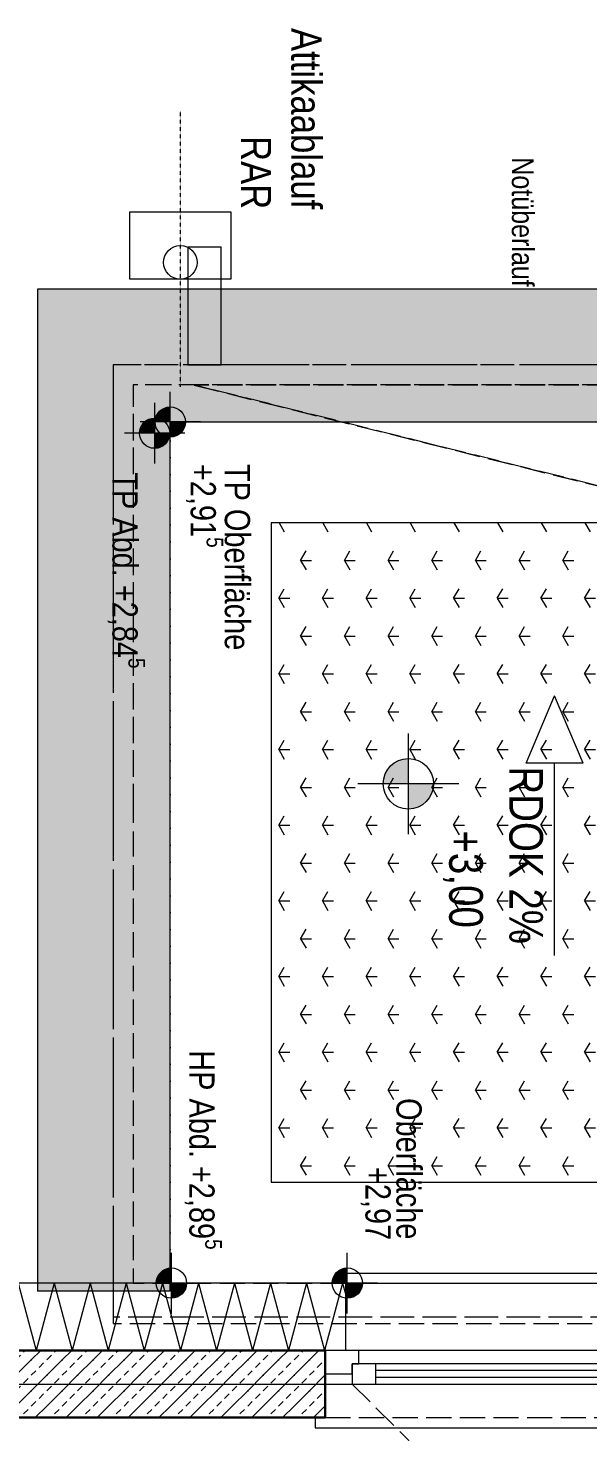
# Model space of a CAD drawing. Header units: metres. Extents: x -16782 to 57285, y -22997 to 18599.
# Drawn here: x 22029 to 23694, y 10196 to 14370 of the extents above; entities that cross this region are included whole.
import ezdxf
from ezdxf.enums import TextEntityAlignment as Align

# ---------------------------------------------------------------- set-up
doc = ezdxf.new("R2010")
doc.units = ezdxf.units.M
doc.header["$MEASUREMENT"] = 0
for name, pattern in [('Achse', [0.2, 0.1, -0.05, 0, -0.05]), ('Punktlinie weit', [0.05, 0, -0.05]), ('Strichlinie eng', [0.1, 0.075, -0.025]), ('Untersicht', [0.125, 0.1, -0.025])]:
    doc.linetypes.add(name, pattern=pattern)
for name, color, linetype in [('110 Wand Aussen', 7, 'Continuous'), ('11__100 Achsraster', 7, 'Continuous'), ('140 Bruestung Attika', 7, 'Continuous'), ('210 Decke', 7, 'Continuous'), ('212 Gefälle 2D', 7, 'Continuous'), ('220 Bodenaufbau', 7, 'Continuous'), ('221 Gefälledämmung 3D', 7, 'Continuous'), ('222 Bodenaufbau Erde Dach', 7, 'Continuous'), ('710 Gully RAR', 7, 'Continuous'), ('710 Kanal RW', 7, 'Continuous'), ('810 Raumstempel', 7, 'Continuous'), ('910 Kote allgemein', 7, 'Continuous'), ('916 Kote PP', 7, 'Continuous'), ('916 Kote PP Rohbau', 7, 'Continuous'), ('936 Beschriftung PP', 7, 'Continuous')]:
    doc.layers.add(name, color=color, linetype=linetype)
doc.styles.add('ERSTELLTER_STIL_1', font='ARIALN.TTF')
doc.styles.add('ERSTELLTER_STIL_3', font='ARIALNB.TTF')
doc.styles.add('ERSTELLTER_STIL_4', font='arialbd.ttf')
doc.linetypes.add('Grenze Bezirk', pattern='A,0,[2,22HAUS116_408 STG1 _ 1.Stock_IndexB_2026-08-161.Shx,S=0.001587,R=0,X=0,Y=0],-0.25,0', length=0.25)

# ---------------------------------------------------------------- blocks, each defined once
blk = doc.blocks.new('Ext. begrüntes Dach_015_9_1', base_point=(21.9771, 23.4284))
at = {"layer": '810 Raumstempel', "color": 7, "linetype": 'Punktlinie weit', "lineweight": 13, "flags": 128}
blk.add_lwpolyline([(22.01, 24.9717), (18.4585, 24.9717), (18.4585, 22.4117), (22.01, 22.4117)], close=True, dxfattribs=at)
at = {"layer": '810 Raumstempel', "color": 7, "lineweight": 13, "insert": (20.9439, 24.3678), "char_height": 0.1, "attachment_point": 1, "rotation": 270, "style": 'ERSTELLTER_STIL_1'}
blk.add_mtext('\\A1;{\\pql;\\pt0,0.05;\\fArial Narrow|b0|i0|c0|p0;\\W1.000000;9,09\\fArial Narrow|b0|i0|c0|p0;\\W1.000000;\\A1{\\H.66x;\\S^  ;}\\fArial Narrow|b0|i0|c0|p0;\\W1.000000; m\\fArial Narrow|b0|i0|c0|p0;\\W1.000000;\\A1{\\H.66x;\\S2^  ;}}', dxfattribs=at)
at = {"layer": '810 Raumstempel', "color": 7, "lineweight": 13}
for tag, height, style, p in [('DUMMY_891', 0.1, 'ERSTELLTER_STIL_1', (20.9748, 24.3678)), ('ROOM_NAME', 0.125, 'ERSTELLTER_STIL_3', (21.1807, 24.3308)), ('DUMMY_890', 0.125, 'ERSTELLTER_STIL_3', (21.1807, 22.9686))]:
    blk.add_attdef(tag, text='', height=height, rotation=270, dxfattribs=dict(at, style=style)).set_placement(p, align=Align.TOP_LEFT)
blk = doc.blocks.new('Decke_10_1', base_point=(17.74, 23.2717))
at = {"layer": '220 Bodenaufbau', "color": 7, "linetype": 'Continuous', "lineweight": 13, "flags": 128}
blk.add_lwpolyline([(17.74, 23.2717), (8.89, 23.2717), (8.89, 15.851), (21.48, 15.851), (21.48, 15.8511), (23.62, 15.8511), (23.62, 15.851), (26.44, 15.851), (26.44, 22.2117), (17.74, 22.2117)], close=True, dxfattribs=at)
blk = doc.blocks.new('Wand_151_1', base_point=(18.2885, 25.1417))
at = {"layer": '140 Bruestung Attika', "linetype": 'Continuous', "lineweight": 13, "true_color": 0xebebeb}
blk.add_hatch(color=7, dxfattribs=at).paths.add_polyline_path([(18.0635, 24.9717), (18.0635, 22.3879), (18.4585, 22.3879), (18.4585, 24.9717)])
at = {"layer": '140 Bruestung Attika', "color": 7, "linetype": 'Continuous', "lineweight": 13, "flags": 128}
for points in [[(18.0635, 24.9717), (18.0635, 22.3879)], [(18.4585, 22.3879), (18.4585, 24.9717)], [(18.4585, 22.3879), (18.0635, 22.3879)]]:
    blk.add_lwpolyline(points, dxfattribs=at)
blk = doc.blocks.new('Dachfläche_25_1', base_point=(18.3485, 23.8547))
at = {"layer": '221 Gefälledämmung 3D', "color": 32, "linetype": 'Strichlinie eng', "lineweight": 5, "true_color": 0xdd6f00, "flags": 128}
blk.add_lwpolyline([(18.3485, 23.8547), (18.3485, 23.8547), (18.3485, 22.4117), (22.147, 22.4117), (22.147, 25.0817), (18.3485, 25.0817)], close=True, dxfattribs=at)
blk = doc.blocks.new('Dachfläche_26_1', base_point=(18.3485, 23.8547))
at = {"layer": '222 Bodenaufbau Erde Dach', "color": 255, "linetype": 'Strichlinie eng', "lineweight": 13, "flags": 128}
blk.add_lwpolyline([(18.3485, 23.8547), (18.3485, 23.8547), (18.3485, 22.4117), (22.1446, 22.4117), (22.1447, 24.1794), (18.5294, 25.0817), (18.3485, 25.0817)], close=True, dxfattribs=at)
blk = doc.blocks.new('Dachfläche_27_1', base_point=(18.5294, 25.0817))
at = {"layer": '222 Bodenaufbau Erde Dach', "color": 255, "linetype": 'Strichlinie eng', "lineweight": 13, "flags": 128}
blk.add_lwpolyline([(18.5294, 25.0817), (22.1447, 24.1794), (22.1447, 25.0817)], close=True, dxfattribs=at)
blk = doc.blocks.new('Dachfläche_28_1', base_point=(18.5294, 25.0813))
at = {"layer": '221 Gefälledämmung 3D', "color": 32, "linetype": 'Strichlinie eng', "lineweight": 5, "true_color": 0xdd6f00, "flags": 128}
blk.add_lwpolyline([(18.5294, 25.0813), (22.1447, 24.179), (22.1447, 25.0813)], close=True, dxfattribs=at)
blk = doc.blocks.new('Dachfläche_33_1', base_point=(18.2885, 25.1417))
at = {"layer": '210 Decke', "color": 182, "linetype": 'Strichlinie eng', "lineweight": 5, "true_color": 0x4b06db, "flags": 128}
blk.add_lwpolyline([(18.2885, 25.1417), (18.2885, 22.2917), (22.18, 22.2917), (22.18, 25.1417)], close=True, dxfattribs=at)
blk = doc.blocks.new('Rohr liegend 27')
at = {"layer": '710 Gully RAR', "color": 7, "linetype": 'Continuous', "lineweight": 13}
for p, q in [((0.35, 0.05), (0, 0.05)), ((0, 0.05), (0, -0.05)), ((0.35, -0.05), (0.35, 0.05)), ((0, -0.05), (0.35, -0.05))]:
    blk.add_line(p, q, dxfattribs=at)
blk = doc.blocks.new('Standard-Rastermarker_2')
at = {"layer": '11__100 Achsraster', "color": 8, "linetype": 'Grenze Bezirk', "lineweight": 5}
blk.add_line((1, 0), (28.1313, 0), dxfattribs=at)
at = {"layer": '11__100 Achsraster', "color": 8, "lineweight": 5, "style": 'ERSTELLTER_STIL_4'}
blk.add_attdef('AC_MarkerText_1', text='', height=0.2, rotation=270, dxfattribs=at).set_placement((29.527, -0.0457), align=Align.TOP_CENTER)
blk = doc.blocks.new('Fallrohr Komplex 27_2')
at = {"layer": '710 Kanal RW', "color": 5, "linetype": 'Continuous', "lineweight": 5, "flags": 128}
blk.add_lwpolyline([(-0.15, -0.15), (0.15, -0.15), (0.15, 0.05), (-0.15, 0.05)], close=True, dxfattribs=at)
blk.add_lwpolyline([(0.05, 0, 1), (-0.05, 0, 1)], format="xyb", close=True, dxfattribs=at)
blk.add_lwpolyline([(0.05, 0, 1), (-0.05, 0, 1)], format="xyb", close=True, dxfattribs=at)
blk = doc.blocks.new('Etikett_38_1', base_point=(19.4513, 25.3696))
at = {"layer": '710 Gully RAR', "color": 7, "lineweight": 13, "insert": (19.5392, 25.7586), "char_height": 0.065, "attachment_point": 1, "rotation": 270, "style": 'ERSTELLTER_STIL_1'}
blk.add_mtext('\\A1;{\\pql;\\pt0,1;\\fArial Narrow|b0|i0|c0|p0;\\W1.000000;Notüberlauf\\fArial Narrow|b0|i0|c0|p0;\\W1.000000;\\A1{\\H.66x;\\S^  ;}\\fArial Narrow|b0|i0|c0|p0;\\W1.000000;\\fArial Narrow|b0|i0|c0|p0;\\W1.000000;\\A1{\\H.66x;\\S^  ;}\\fArial Narrow|b0|i0|c0|p0;\\W1.000000;\\fArial Narrow|b0|i0|c0|p0;\\W1.000000;\\fArial Narrow|b0|i0|c0|p0;\\W1.000000;\\fArial Narrow|b0|i0|c0|p0;\\W1.000000;\\fArial Narrow|b0|i0|c0|p0;\\W1.000000;\\fArial Narrow|b0|i0|c0|p0;\\W1.000000;\\fArial Narrow|b0|i0|c0|p0;\\W1.000000;\\A1{\\H.66x;\\S^  ;}\\fArial Narrow|b0|i0|c0|p0;\\W1.000000;\\fArial Narrow|b0|i0|c0|p0;\\W1.000000;\\A1{\\H.66x;\\S^  ;}\\fArial Narrow|b0|i0|c0|p0;\\W1.000000;\\fArial Narrow|b0|i0|c0|p0;\\W1.000000;\\fArial Narrow|b0|i0|c0|p0;\\W1.000000;\\fArial Narrow|b0|i0|c0|p0;\\W1.000000;\\fArial Narrow|b0|i0|c0|p0;\\W1.000000;\\fArial Narrow|b0|i0|c0|p0;\\W1.000000;\\fArial Narrow|b0|i0|c0|p0;\\W1.000000;\\A1{\\H.66x;\\S^  ;}\\fArial Narrow|b0|i0|c0|p0;\\W1.000000;\\fArial Narrow|b0|i0|c0|p0;\\W1.000000;\\A1{\\H.66x;\\S^  ;}\\fArial Narrow|b0|i0|c0|p0;\\W1.000000;\\fArial Narrow|b0|i0|c0|p0;\\W1.000000;\\fArial Narrow|b0|i0|c0|p0;\\W1.000000;\\fArial Narrow|b0|i0|c0|p0;\\W1.000000;\\fArial Narrow|b0|i0|c0|p0;\\W1.000000;\\fArial Narrow|b0|i0|c0|p0;\\W1.000000;\\fArial Narrow|b0|i0|c0|p0;\\W1.000000;\\A1{\\H.66x;\\S^  ;}\\fArial Narrow|b0|i0|c0|p0;\\W1.000000;\\fArial Narrow|b0|i0|c0|p0;\\W1.000000;\\A1{\\H.66x;\\S^  ;}\\fArial Narrow|b0|i0|c0|p0;\\W1.000000;\\fArial Narrow|b0|i0|c0|p0;\\W1.000000;\\fArial Narrow|b0|i0|c0|p0;\\W1.000000;\\fArial Narrow|b0|i0|c0|p0;\\W1.000000;\\fArial Narrow|b0|i0|c0|p0;\\W1.000000;\\fArial Narrow|b0|i0|c0|p0;\\W1.000000;\\fArial Narrow|b0|i0|c0|p0;\\W1.000000;\\A1{\\H.66x;\\S^  ;}\\fArial Narrow|b0|i0|c0|p0;\\W1.000000;\\fArial Narrow|b0|i0|c0|p0;\\W1.000000;\\A1{\\H.66x;\\S^  ;}\\fArial Narrow|b0|i0|c0|p0;\\W1.000000;\\fArial Narrow|b0|i0|c0|p0;\\W1.000000;\\fArial Narrow|b0|i0|c0|p0;\\W1.000000;\\fArial Narrow|b0|i0|c0|p0;\\W1.000000;\\fArial Narrow|b0|i0|c0|p0;\\W1.000000;\\fArial Narrow|b0|i0|c0|p0;\\W1.000000;\\fArial Narrow|b0|i0|c0|p0;\\W1.000000;\\A1{\\H.66x;\\S^  ;}\\fArial Narrow|b0|i0|c0|p0;\\W1.000000;}', dxfattribs=at)
at = {"layer": '710 Gully RAR', "color": 7, "lineweight": 13, "style": 'ERSTELLTER_STIL_1'}
blk.add_attdef('DUMMY_124', text='', height=0.065, rotation=270, dxfattribs=at).set_placement((19.5584, 25.7586), align=Align.TOP_LEFT)
blk = doc.blocks.new('Etikett_40_1', base_point=(18.6385, 25.396))
at = {"layer": '710 Gully RAR', "color": 7, "lineweight": 13, "char_height": 0.09, "attachment_point": 3, "rotation": 270, "style": 'ERSTELLTER_STIL_1'}
for s, insert in [('\\A1;{\\pqr;\\pt0,1;\\fArial Narrow|b0|i0|c0|p0;\\W1.000000;Attikaablauf\\fArial Narrow|b0|i0|c0|p0;\\W1.000000;\\A1{\\H.66x;\\S^  ;}\\fArial Narrow|b0|i0|c0|p0;\\W1.000000;\\fArial Narrow|b0|i0|c0|p0;\\W1.000000;\\A1{\\H.66x;\\S^  ;}\\fArial Narrow|b0|i0|c0|p0;\\W1.000000;\\fArial Narrow|b0|i0|c0|p0;\\W1.000000;\\fArial Narrow|b0|i0|c0|p0;\\W1.000000;\\fArial Narrow|b0|i0|c0|p0;\\W1.000000;\\fArial Narrow|b0|i0|c0|p0;\\W1.000000;\\fArial Narrow|b0|i0|c0|p0;\\W1.000000;\\fArial Narrow|b0|i0|c0|p0;\\W1.000000;\\A1{\\H.66x;\\S^  ;}\\fArial Narrow|b0|i0|c0|p0;\\W1.000000;\\fArial Narrow|b0|i0|c0|p0;\\W1.000000;\\A1{\\H.66x;\\S^  ;}\\fArial Narrow|b0|i0|c0|p0;\\W1.000000;\\fArial Narrow|b0|i0|c0|p0;\\W1.000000;\\fArial Narrow|b0|i0|c0|p0;\\W1.000000;\\fArial Narrow|b0|i0|c0|p0;\\W1.000000;\\fArial Narrow|b0|i0|c0|p0;\\W1.000000;\\fArial Narrow|b0|i0|c0|p0;\\W1.000000;\\fArial Narrow|b0|i0|c0|p0;\\W1.000000;\\A1{\\H.66x;\\S^  ;}\\fArial Narrow|b0|i0|c0|p0;\\W1.000000;\\fArial Narrow|b0|i0|c0|p0;\\W1.000000;\\A1{\\H.66x;\\S^  ;}\\fArial Narrow|b0|i0|c0|p0;\\W1.000000;\\fArial Narrow|b0|i0|c0|p0;\\W1.000000;\\fArial Narrow|b0|i0|c0|p0;\\W1.000000;\\fArial Narrow|b0|i0|c0|p0;\\W1.000000;\\fArial Narrow|b0|i0|c0|p0;\\W1.000000;\\fArial Narrow|b0|i0|c0|p0;\\W1.000000;\\fArial Narrow|b0|i0|c0|p0;\\W1.000000;\\A1{\\H.66x;\\S^  ;}\\fArial Narrow|b0|i0|c0|p0;\\W1.000000;\\fArial Narrow|b0|i0|c0|p0;\\W1.000000;\\A1{\\H.66x;\\S^  ;}\\fArial Narrow|b0|i0|c0|p0;\\W1.000000;\\fArial Narrow|b0|i0|c0|p0;\\W1.000000;\\fArial Narrow|b0|i0|c0|p0;\\W1.000000;\\fArial Narrow|b0|i0|c0|p0;\\W1.000000;\\fArial Narrow|b0|i0|c0|p0;\\W1.000000;\\fArial Narrow|b0|i0|c0|p0;\\W1.000000;\\fArial Narrow|b0|i0|c0|p0;\\W1.000000;\\A1{\\H.66x;\\S^  ;}\\fArial Narrow|b0|i0|c0|p0;\\W1.000000;\\fArial Narrow|b0|i0|c0|p0;\\W1.000000;\\A1{\\H.66x;\\S^  ;}\\fArial Narrow|b0|i0|c0|p0;\\W1.000000;\\fArial Narrow|b0|i0|c0|p0;\\W1.000000;\\fArial Narrow|b0|i0|c0|p0;\\W1.000000;\\fArial Narrow|b0|i0|c0|p0;\\W1.000000;\\fArial Narrow|b0|i0|c0|p0;\\W1.000000;\\fArial Narrow|b0|i0|c0|p0;\\W1.000000;\\fArial Narrow|b0|i0|c0|p0;\\W1.000000;\\A1{\\H.66x;\\S^  ;}\\fArial Narrow|b0|i0|c0|p0;\\W1.000000;}', (18.9083, 25.396)), ('\\A1;{\\pqr;\\pt0,1;\\fArial Narrow|b0|i0|c0|p0;\\W1.000000;RAR\\fArial Narrow|b0|i0|c0|p0;\\W1.000000;\\A1{\\H.66x;\\S^  ;}\\fArial Narrow|b0|i0|c0|p0;\\W1.000000;\\fArial Narrow|b0|i0|c0|p0;\\W1.000000;\\A1{\\H.66x;\\S^  ;}\\fArial Narrow|b0|i0|c0|p0;\\W1.000000;\\fArial Narrow|b0|i0|c0|p0;\\W1.000000;\\fArial Narrow|b0|i0|c0|p0;\\W1.000000;\\fArial Narrow|b0|i0|c0|p0;\\W1.000000;\\fArial Narrow|b0|i0|c0|p0;\\W1.000000;\\fArial Narrow|b0|i0|c0|p0;\\W1.000000;\\fArial Narrow|b0|i0|c0|p0;\\W1.000000;\\A1{\\H.66x;\\S^  ;}\\fArial Narrow|b0|i0|c0|p0;\\W1.000000;\\fArial Narrow|b0|i0|c0|p0;\\W1.000000;\\A1{\\H.66x;\\S^  ;}\\fArial Narrow|b0|i0|c0|p0;\\W1.000000;\\fArial Narrow|b0|i0|c0|p0;\\W1.000000;\\fArial Narrow|b0|i0|c0|p0;\\W1.000000;\\fArial Narrow|b0|i0|c0|p0;\\W1.000000;\\fArial Narrow|b0|i0|c0|p0;\\W1.000000;\\fArial Narrow|b0|i0|c0|p0;\\W1.000000;\\fArial Narrow|b0|i0|c0|p0;\\W1.000000;\\A1{\\H.66x;\\S^  ;}\\fArial Narrow|b0|i0|c0|p0;\\W1.000000;\\fArial Narrow|b0|i0|c0|p0;\\W1.000000;\\A1{\\H.66x;\\S^  ;}\\fArial Narrow|b0|i0|c0|p0;\\W1.000000;\\fArial Narrow|b0|i0|c0|p0;\\W1.000000;\\fArial Narrow|b0|i0|c0|p0;\\W1.000000;\\fArial Narrow|b0|i0|c0|p0;\\W1.000000;\\fArial Narrow|b0|i0|c0|p0;\\W1.000000;\\fArial Narrow|b0|i0|c0|p0;\\W1.000000;\\fArial Narrow|b0|i0|c0|p0;\\W1.000000;\\A1{\\H.66x;\\S^  ;}\\fArial Narrow|b0|i0|c0|p0;\\W1.000000;\\fArial Narrow|b0|i0|c0|p0;\\W1.000000;\\A1{\\H.66x;\\S^  ;}\\fArial Narrow|b0|i0|c0|p0;\\W1.000000;\\fArial Narrow|b0|i0|c0|p0;\\W1.000000;\\fArial Narrow|b0|i0|c0|p0;\\W1.000000;\\fArial Narrow|b0|i0|c0|p0;\\W1.000000;\\fArial Narrow|b0|i0|c0|p0;\\W1.000000;\\fArial Narrow|b0|i0|c0|p0;\\W1.000000;\\fArial Narrow|b0|i0|c0|p0;\\W1.000000;\\A1{\\H.66x;\\S^  ;}\\fArial Narrow|b0|i0|c0|p0;\\W1.000000;\\fArial Narrow|b0|i0|c0|p0;\\W1.000000;\\A1{\\H.66x;\\S^  ;}\\fArial Narrow|b0|i0|c0|p0;\\W1.000000;\\fArial Narrow|b0|i0|c0|p0;\\W1.000000;\\fArial Narrow|b0|i0|c0|p0;\\W1.000000;\\fArial Narrow|b0|i0|c0|p0;\\W1.000000;\\fArial Narrow|b0|i0|c0|p0;\\W1.000000;\\fArial Narrow|b0|i0|c0|p0;\\W1.000000;\\fArial Narrow|b0|i0|c0|p0;\\W1.000000;\\A1{\\H.66x;\\S^  ;}\\fArial Narrow|b0|i0|c0|p0;\\W1.000000;}', (18.7585, 25.396))]:
    blk.add_mtext(s, dxfattribs=dict(at, insert=insert))
at = {"layer": '710 Gully RAR', "color": 7, "lineweight": 13, "style": 'ERSTELLTER_STIL_1'}
for tag, p in [('DUMMY_125', (18.7867, 25.9405)), ('DUMMY_124', (18.9349, 25.9405))]:
    blk.add_attdef(tag, text='', height=0.09, rotation=270, dxfattribs=at).set_placement(p, align=Align.TOP_LEFT)
blk = doc.blocks.new('Decke_38_1', base_point=(18.2885, 25.1417))
at = {"layer": '210 Decke', "color": 139, "linetype": 'Untersicht', "lineweight": 13, "true_color": 0x2c655e, "flags": 128}
blk.add_lwpolyline([(18.2885, 25.1417), (18.2885, 22.3117), (22.18, 22.3117), (22.18, 25.1417)], close=True, dxfattribs=at)
blk = doc.blocks.new('*X1198')
at = {"layer": '110 Wand Aussen', "color": 7, "linetype": 'Continuous', "lineweight": 5}
for p, q in [((17.899, 22.4117), (17.8454, 22.2117)), ((17.899, 22.4117), (17.9526, 22.2117)), ((18.0062, 22.4117), (17.9526, 22.2117)), ((18.0062, 22.4117), (18.0598, 22.2117)), ((18.1134, 22.4117), (18.0598, 22.2117)), ((18.1134, 22.4117), (18.167, 22.2117)), ((18.2205, 22.4117), (18.167, 22.2117)), ((18.2205, 22.4117), (18.2741, 22.2117)), ((18.3277, 22.4117), (18.2741, 22.2117)), ((18.3277, 22.4117), (18.3813, 22.2117)), ((18.4349, 22.4117), (18.3813, 22.2117)), ((18.4349, 22.4117), (18.4885, 22.2117)), ((18.5421, 22.4117), (18.4885, 22.2117)), ((18.5421, 22.4117), (18.5957, 22.2117)), ((18.6493, 22.4117), (18.5957, 22.2117)), ((18.6493, 22.4117), (18.7029, 22.2117)), ((18.7564, 22.4117), (18.7029, 22.2117)), ((18.7564, 22.4117), (18.81, 22.2117)), ((18.8636, 22.4117), (18.81, 22.2117)), ((18.8636, 22.4117), (18.9172, 22.2117)), ((18.9708, 22.4117), (18.9172, 22.2117)), ((18.9708, 22.4117), (18.9794, 22.3796)), ((17.8045, 22.3643), (17.8454, 22.2117)), ((17.765, 22.3117), (17.74, 22.2183))]:
    blk.add_line(p, q, dxfattribs=at)
blk = doc.blocks.new('Kombi-Fenster 2-Fl 27_23')
at = {"layer": '110 Wand Aussen', "color": 7, "linetype": 'Strichlinie eng', "lineweight": 13}
for p, q in [((-0.98, 0.03), (-0.28, 0.73)), ((0.98, 0.03), (0.14, 0.515)), ((-1.06, 0.13), (1.06, 0.13)), ((-1, -0.27), (1, -0.27))]:
    blk.add_line(p, q, dxfattribs=at)
at = {"layer": '110 Wand Aussen', "color": 7, "linetype": 'Continuous', "lineweight": 13}
for p, q in [((-1.09, 0.13), (-1.09, 0.16)), ((-1.09, 0.16), (1.09, 0.16)), ((1.09, 0.16), (1.09, 0.13)), ((-1.06, 0), (-0.98, 0)), ((-0.98, -0.03), (-0.98, 0.03)), ((-0.98, 0.03), (-0.91, 0.03)), ((-0.98, 0), (-0.98, -0.03)), ((-0.91, 0.03), (-0.06, 0.03)), ((-0.91, 0.03), (-0.91, -0.03)), ((-0.91, 0.01), (-0.06, 0.01)), ((-0.06, -0.03), (-0.06, 0.03)), ((-0.06, 0.03), (-0.01, 0.03)), ((-0.01, 0.03), (-0.01, 0)), ((-0.01, 0), (-0.01, 0.03)), ((-0.01, 0.03), (0.06, 0.03)), ((-0.01, 0), (0.01, 0)), ((0.01, 0), (-0.01, 0)), ((0.01, 0), (0.01, -0.03)), ((0.01, -0.03), (0.01, 0)), ((0.06, 0.03), (0.91, 0.03)), ((0.06, 0.03), (0.06, -0.03)), ((0.06, 0.01), (0.91, 0.01)), ((0.91, -0.03), (0.91, 0.03)), ((0.91, 0.03), (0.98, 0.03)), ((0.98, 0.03), (0.98, -0.03)), ((0.98, -0.03), (0.98, 0)), ((0.98, 0), (1.06, 0)), ((-0.98, -0.03), (-0.96, -0.03)), ((-0.91, -0.03), (-0.98, -0.03)), ((-0.96, -0.03), (-0.96, -0.07)), ((-0.06, -0.01), (-0.91, -0.01)), ((-0.06, -0.03), (-0.91, -0.03)), ((0.01, -0.03), (-0.06, -0.03)), ((0.06, -0.03), (0.01, -0.03)), ((0.91, -0.01), (0.06, -0.01)), ((0.91, -0.03), (0.06, -0.03)), ((0.98, -0.03), (0.91, -0.03)), ((0.96, -0.07), (0.96, -0.03)), ((0.96, -0.03), (0.98, -0.03)), ((-0.96, -0.07), (-1.06, -0.07)), ((-1, -0.07), (-1.06, -0.07)), ((-1, -0.07), (-1.06, -0.07)), ((-1, -0.27), (-1, -0.07)), ((0.96, -0.07), (-0.96, -0.07)), ((1.06, -0.07), (0.96, -0.07)), ((1, -0.07), (1.06, -0.07)), ((1, -0.07), (1.06, -0.07)), ((1, -0.27), (1, -0.07)), ((-1, -0.27), (-1, -0.3)), ((1, -0.3), (1, -0.27)), ((-1, -0.3), (1, -0.3))]:
    blk.add_line(p, q, dxfattribs=at)
at = {"layer": '110 Wand Aussen', "color": 7, "linetype": 'Continuous', "lineweight": 30}
for p, q in [((-1.06, 0.13), (-1.09, 0.13)), ((-1.06, 0), (-1.06, 0.13)), ((1.06, 0), (1.06, 0.13)), ((1.06, 0.13), (1.09, 0.13)), ((-1.06, -0.07), (-1.06, 0)), ((-1.06, -0.07), (-1.06, 0)), ((1.06, -0.07), (1.06, 0)), ((1.06, -0.07), (1.06, 0))]:
    blk.add_line(p, q, dxfattribs=at)
at = {"layer": '110 Wand Aussen', "color": 7, "linetype": 'Strichlinie eng', "lineweight": 13}
for centre, radius, start, end in [((-0.98, 0.03), 0.99, 0, 45), ((0.98, 0.03), 0.97, 150, 180)]:
    blk.add_arc(centre, radius, start, end, dxfattribs=at)
blk = doc.blocks.new('Wand_270_1', base_point=(22.4053, 22.1117))
at = {"layer": '110 Wand Aussen', "linetype": 'Continuous', "lineweight": 0, "true_color": 0x000000}
h = blk.add_hatch(dxfattribs=at)
h.set_pattern_fill('BETON__BEWEHRT_SN46_0001', color=18, style=0, pattern_type=2)
h.set_pattern_definition([(45, (0, 0), (-0.04596194, 0.04596194), [0.0195, -0.013]), (45, (-0.02298, 0.02298), (-0.04596194, 0.04596194), [0.065, 0])])
h.paths.add_polyline_path([(17.74, 22.0117), (18.9194, 22.0117), (18.9194, 22.1417), (18.9194, 22.2117), (17.74, 22.2117)])
at = {"layer": '110 Wand Aussen', "color": 7, "linetype": 'Continuous', "lineweight": 13}
for p, q in [((18.9794, 22.4117), (18.9794, 22.2117)), ((18.9794, 22.2117), (18.9194, 22.2117))]:
    blk.add_line(p, q, dxfattribs=at)
at = {"layer": '110 Wand Aussen', "color": 7, "linetype": 'Continuous', "lineweight": 30}
for p, q in [((18.9194, 22.2117), (17.74, 22.2117)), ((18.9194, 22.2117), (18.9194, 22.1417)), ((18.9194, 22.1417), (18.9194, 22.0117)), ((18.9194, 22.0117), (18.8894, 22.0117))]:
    blk.add_line(p, q, dxfattribs=at)
at = {"layer": '110 Wand Aussen', "color": 7, "linetype": 'Continuous', "lineweight": 13, "flags": 128}
blk.add_lwpolyline([(18.9794, 22.4117), (17.84, 22.4117)], dxfattribs=at)
at = {"layer": '110 Wand Aussen', "color": 7, "linetype": 'Continuous', "lineweight": 30, "flags": 128}
blk.add_lwpolyline([(17.74, 22.0117), (18.9194, 22.0117)], dxfattribs=at)
at = {"layer": '110 Wand Aussen', "color": 7, "lineweight": 30}
blk.add_blockref('*X1198', (0, 0), dxfattribs=at)
at = {"layer": '110 Wand Aussen', "color": 7, "linetype": 'Continuous', "lineweight": 13, "xscale": -1, "rotation": 180}
blk.add_blockref('Kombi-Fenster 2-Fl 27_23', (19.9794, 22.1417), dxfattribs=at)
blk = doc.blocks.new('Wand_271_1', base_point=(22.18, 25.1417))
at = {"layer": '140 Bruestung Attika', "linetype": 'Continuous', "lineweight": 13, "true_color": 0xebebeb}
for points in [[(18.0635, 24.9717), (18.4585, 24.9717), (18.0635, 25.3667)], [(18.0635, 25.3667), (18.4585, 24.9717), (18.4585, 25.3667)], [(22.01, 25.3667), (18.4585, 25.3667), (18.4585, 24.9717), (22.01, 24.9717)], [(22.01, 24.9717), (22.405, 24.9717), (22.405, 25.3667)], [(22.01, 25.3667), (22.01, 24.9717), (22.405, 25.3667)]]:
    blk.add_hatch(color=7, dxfattribs=at).paths.add_polyline_path(points)
at = {"layer": '140 Bruestung Attika', "color": 7, "linetype": 'Continuous', "lineweight": 13, "flags": 128}
for points in [[(18.0635, 25.3667), (18.0635, 24.9717)], [(22.405, 25.3667), (18.0635, 25.3667)], [(22.405, 25.3667), (22.405, 24.9717)], [(18.4585, 24.9717), (22.01, 24.9717)]]:
    blk.add_lwpolyline(points, dxfattribs=at)
blk = doc.blocks.new('Rampe Symbol 27')
at = {"layer": '936 Beschriftung PP', "color": 7, "linetype": 'Continuous', "lineweight": 13}
for p, q in [((0.5717, 0.085), (0.7717, 0)), ((0.5717, -0.085), (0.5717, 0.085)), ((0, 0), (0.5717, 0)), ((0.5717, -0.085), (0.7717, 0))]:
    blk.add_line(p, q, dxfattribs=at)
at = {"layer": '936 Beschriftung PP', "color": 7, "lineweight": 13, "style": 'ERSTELLTER_STIL_1'}
blk.add_attdef('txt', text='', height=0.1, rotation=180, dxfattribs=at).set_placement((0.5339, 0.1933), align=Align.BOTTOM_LEFT)
blk = doc.blocks.new('Höhenbemaßung_45_1', base_point=(18.9849, 22.4117))
at = {"layer": '916 Kote PP', "linetype": 'Continuous', "lineweight": 13}
for points in [[(18.9849, 22.4117), (18.9849, 22.4567), (18.9677, 22.4533), (18.9531, 22.4435), (18.9433, 22.4289), (18.9399, 22.4117)], [(18.9849, 22.4117), (18.9849, 22.3667), (19.0021, 22.3701), (19.0167, 22.3799), (19.0265, 22.3945), (19.0299, 22.4117)]]:
    blk.add_hatch(color=7, dxfattribs=at).paths.add_polyline_path(points)
at = {"layer": '916 Kote PP', "color": 7, "linetype": 'Continuous', "lineweight": 13}
for p, q in [((18.9849, 22.3217), (18.9849, 22.5017)), ((19.0749, 22.4117), (18.8949, 22.4117))]:
    blk.add_line(p, q, dxfattribs=at)
blk.add_circle((18.9849, 22.4117), 0.045, dxfattribs=at)
at = {"layer": '916 Kote PP', "color": 7, "lineweight": 13, "char_height": 0.075, "attachment_point": 7, "rotation": 270, "style": 'ERSTELLTER_STIL_1'}
for s, insert in [('\\A1;{\\pql;\\fArial Narrow|b0|i0|c0|p0;\\W1.000000;Oberfläche}', (19.1299, 22.9618)), ('\\A1;{\\pql;\\fArial Narrow|b0|i0|c0|p0;\\W1.000000;+2,97}', (19.0249, 22.7568))]:
    blk.add_mtext(s, dxfattribs=dict(at, insert=insert))
blk = doc.blocks.new('Höhenbemaßung_46_1', base_point=(18.4585, 24.9717))
at = {"layer": '916 Kote PP', "linetype": 'Continuous', "lineweight": 13}
for points in [[(18.4585, 24.9717), (18.4585, 25.0167), (18.4412, 25.0133), (18.4266, 25.0035), (18.4169, 24.9889), (18.4135, 24.9717)], [(18.4585, 24.9717), (18.4585, 24.9267), (18.4757, 24.9301), (18.4903, 24.9399), (18.5, 24.9545), (18.5035, 24.9717)]]:
    blk.add_hatch(color=7, dxfattribs=at).paths.add_polyline_path(points)
at = {"layer": '916 Kote PP', "color": 7, "linetype": 'Continuous', "lineweight": 13}
for p, q in [((18.4585, 24.8817), (18.4585, 25.0617)), ((18.5485, 24.9717), (18.3685, 24.9717))]:
    blk.add_line(p, q, dxfattribs=at)
blk.add_circle((18.4585, 24.9717), 0.045, dxfattribs=at)
at = {"layer": '916 Kote PP', "color": 7, "lineweight": 13, "char_height": 0.075, "attachment_point": 7, "rotation": 270, "style": 'ERSTELLTER_STIL_1'}
for s, insert in [('\\A1;{\\pql;\\fArial Narrow|b0|i0|c0|p0;\\W1.000000;+2,91\\fArial Narrow|b0|i0|c0|p0;\\W1.000000;\\A1{\\H.66x;\\S5^  ;}}', (18.4972, 24.8469)), ('\\A1;{\\pql;\\fArial Narrow|b0|i0|c0|p0;\\W1.000000;TP Oberfläche}', (18.6196, 24.8469))]:
    blk.add_mtext(s, dxfattribs=dict(at, insert=insert))
blk = doc.blocks.new('Höhenbemaßung_47_1', base_point=(18.4121, 24.9384))
at = {"layer": '212 Gefälle 2D', "linetype": 'Continuous', "lineweight": 5, "true_color": 0xdd6f00}
for points in [[(18.4121, 24.9384), (18.4121, 24.9834), (18.3949, 24.9799), (18.3803, 24.9702), (18.3705, 24.9556), (18.3671, 24.9384)], [(18.4121, 24.9384), (18.4121, 24.8934), (18.4293, 24.8968), (18.4439, 24.9066), (18.4537, 24.9212), (18.4571, 24.9384)]]:
    blk.add_hatch(color=32, dxfattribs=at).paths.add_polyline_path(points)
at = {"layer": '212 Gefälle 2D', "color": 32, "linetype": 'Continuous', "lineweight": 5, "true_color": 0xdd6f00}
for p, q in [((18.4121, 24.8484), (18.4121, 25.0284)), ((18.5021, 24.9384), (18.3221, 24.9384))]:
    blk.add_line(p, q, dxfattribs=at)
blk.add_circle((18.4121, 24.9384), 0.045, dxfattribs=at)
at = {"layer": '212 Gefälle 2D', "color": 32, "lineweight": 5, "true_color": 0xdd6f00, "insert": (18.2646, 24.8219), "char_height": 0.075, "attachment_point": 7, "rotation": 270, "style": 'ERSTELLTER_STIL_1'}
blk.add_mtext('\\A1;{\\pql;\\fArial Narrow|b0|i0|c0|p0;\\W1.000000;TP Abd. +2,84\\fArial Narrow|b0|i0|c0|p0;\\W1.000000;\\A1{\\H.66x;\\S5^  ;}}', dxfattribs=at)
blk = doc.blocks.new('Höhenbemaßung_48_1', base_point=(18.4619, 22.4117))
at = {"layer": '212 Gefälle 2D', "linetype": 'Continuous', "lineweight": 5, "true_color": 0xdd6f00}
for points in [[(18.4619, 22.4117), (18.4619, 22.4567), (18.4447, 22.4533), (18.4301, 22.4435), (18.4204, 22.4289), (18.4169, 22.4117)], [(18.4619, 22.4117), (18.4619, 22.3667), (18.4792, 22.3701), (18.4938, 22.3799), (18.5035, 22.3945), (18.5069, 22.4117)]]:
    blk.add_hatch(color=32, dxfattribs=at).paths.add_polyline_path(points)
at = {"layer": '212 Gefälle 2D', "color": 32, "linetype": 'Continuous', "lineweight": 5, "true_color": 0xdd6f00}
for p, q in [((18.4619, 22.3217), (18.4619, 22.5017)), ((18.5519, 22.4117), (18.3719, 22.4117))]:
    blk.add_line(p, q, dxfattribs=at)
blk.add_circle((18.4619, 22.4117), 0.045, dxfattribs=at)
at = {"layer": '212 Gefälle 2D', "color": 32, "lineweight": 5, "true_color": 0xdd6f00, "insert": (18.4932, 23.1038), "char_height": 0.075, "attachment_point": 7, "rotation": 270, "style": 'ERSTELLTER_STIL_1'}
blk.add_mtext('\\A1;{\\pql;\\fArial Narrow|b0|i0|c0|p0;\\W1.000000;HP Abd. +2,89\\fArial Narrow|b0|i0|c0|p0;\\W1.000000;\\A1{\\H.66x;\\S5^  ;}}', dxfattribs=at)
blk = doc.blocks.new('Höhenbemaßung_80_1', base_point=(19.1666, 23.8961))
at = {"layer": '910 Kote allgemein', "linetype": 'Continuous', "lineweight": 13}
for points in [[(19.1666, 23.8961), (19.1666, 23.9711), (19.1379, 23.9653), (19.1135, 23.9491), (19.0973, 23.9248), (19.0916, 23.8961)], [(19.1666, 23.8961), (19.1666, 23.8211), (19.1953, 23.8268), (19.2196, 23.843), (19.2359, 23.8673), (19.2416, 23.8961)]]:
    blk.add_hatch(color=7, dxfattribs=at).paths.add_polyline_path(points)
at = {"layer": '910 Kote allgemein', "color": 7, "linetype": 'Continuous', "lineweight": 13}
for p, q in [((19.1666, 23.7461), (19.1666, 24.0461)), ((19.3166, 23.8961), (19.0166, 23.8961))]:
    blk.add_line(p, q, dxfattribs=at)
blk.add_circle((19.1666, 23.8961), 0.075, dxfattribs=at)
at = {"layer": '910 Kote allgemein', "color": 7, "lineweight": 13, "insert": (19.2694, 23.7577), "char_height": 0.1, "attachment_point": 7, "rotation": 270, "style": 'ERSTELLTER_STIL_1'}
blk.add_mtext('\\A1;{\\pql;\\fArial Narrow|b0|i0|c0|p0;\\W1.000000;+3,00}', dxfattribs=at)

msp = doc.modelspace()

# ---------------------------------------------------------------- hatches: boundary and pattern name
at = {"layer": '936 Beschriftung PP', "linetype": 'Continuous', "lineweight": 9, "true_color": 0xd4d4d4}
h = msp.add_hatch(dxfattribs=at)
h.set_pattern_fill('GRASFLÄCHE_0001', color=254, scale=1000, style=0, pattern_type=2)
h.set_pattern_definition([(4e-13, (24723.26, 13124.6), (0, 225), [32.476, -97.428]), (4e-13, (24788.2, 13012.1), (0, 225), [32.476, -97.428]), (300, (24723.26, 13124.6), (194.856, 112.5), [32.476, -97.428]), (300, (24853.16, 13124.6), (194.856, 112.5), [32.476, -97.428]), (60, (24723.26, 13124.6), (-194.856, 112.5), [32.476, -97.428]), (60, (24853.16, 13124.6), (-194.856, 112.5), [32.476, -97.428])])
h.paths.add_polyline_path([(22751.724, 10938.598), (25703.604, 10938.598), (25703.604, 12898.584), (22752.056, 12898.584)])

# ---------------------------------------------------------------- linework, layer by layer
at = {"layer": '916 Kote PP Rohbau', "color": 7, "linetype": 'Achse', "lineweight": 13}
msp.add_lwpolyline([(22482.066, 13302.715), (22482.069, 14122.134)], dxfattribs=at)
at = {"layer": '936 Beschriftung PP', "color": 7, "linetype": 'Continuous', "lineweight": 13, "flags": 128}
msp.add_lwpolyline([(22751.724, 10938.598), (25703.604, 10938.598), (25703.604, 12898.584), (22752.056, 12898.584)], close=True, dxfattribs=at)

# ---------------------------------------------------------------- block references
at = {"layer": '110 Wand Aussen', "color": 7, "lineweight": 30, "xscale": 1000, "yscale": 1000, "zscale": 1000}
msp.add_blockref('Wand_270_1', (26398.919, 10338.587), dxfattribs=at)
at = {"layer": '11__100 Achsraster', "color": 7, "linetype": 'Continuous', "lineweight": 18, "xscale": 1000, "yscale": 1000, "zscale": 1000}
msp.add_blockref('Standard-Rastermarker_2', (7508.507, 10338.587), dxfattribs=at)
at = {"layer": '140 Bruestung Attika', "color": 7, "lineweight": 30, "xscale": 1000, "yscale": 1000, "zscale": 1000}
for name, p in [('Wand_271_1', (26173.604, 13368.572)), ('Wand_151_1', (22282.067, 13368.59))]:
    msp.add_blockref(name, p, dxfattribs=at)
at = {"layer": '210 Decke', "color": 182, "linetype": 'Strichlinie eng', "lineweight": 5, "true_color": 0x4b06db, "xscale": 1000, "yscale": 1000, "zscale": 1000}
msp.add_blockref('Dachfläche_33_1', (22282.067, 13368.59), dxfattribs=at)
at = {"layer": '210 Decke', "color": 139, "linetype": 'Untersicht', "lineweight": 13, "true_color": 0x2c655e, "xscale": 1000, "yscale": 1000, "zscale": 1000}
msp.add_blockref('Decke_38_1', (22282.067, 13368.59), dxfattribs=at)
at = {"layer": '212 Gefälle 2D', "color": 32, "lineweight": 5, "true_color": 0xdd6f00, "xscale": 1000, "yscale": 1000, "zscale": 1000}
for name, p in [('Höhenbemaßung_47_1', (22405.685, 13165.271)), ('Höhenbemaßung_48_1', (22455.533, 10638.597))]:
    msp.add_blockref(name, p, dxfattribs=at)
at = {"layer": '220 Bodenaufbau', "color": 7, "linetype": 'Continuous', "lineweight": 13, "xscale": 1000, "yscale": 1000, "zscale": 1000}
msp.add_blockref('Decke_10_1', (21733.616, 11498.597), dxfattribs=at)
at = {"layer": '221 Gefälledämmung 3D', "color": 32, "linetype": 'Strichlinie eng', "lineweight": 5, "true_color": 0xdd6f00, "xscale": 1000, "yscale": 1000, "zscale": 1000}
for name, p in [('Dachfläche_25_1', (22342.137, 12081.554)), ('Dachfläche_28_1', (22522.958, 13308.154))]:
    msp.add_blockref(name, p, dxfattribs=at)
at = {"layer": '222 Bodenaufbau Erde Dach', "color": 255, "linetype": 'Strichlinie eng', "lineweight": 13, "xscale": 1000, "yscale": 1000, "zscale": 1000}
for name, p in [('Dachfläche_26_1', (22342.066, 12081.554)), ('Dachfläche_27_1', (22522.958, 13308.588))]:
    msp.add_blockref(name, p, dxfattribs=at)
at = {"layer": '710 Gully RAR', "color": 7, "linetype": 'Continuous', "lineweight": 13, "xscale": 1000, "yscale": 1000, "zscale": 1000}
for name, p in [('Etikett_40_1', (22632.068, 13622.894)), ('Etikett_38_1', (23444.946, 13596.496))]:
    msp.add_blockref(name, p, dxfattribs=at)
at = {"layer": '710 Gully RAR', "color": 7, "linetype": 'Continuous', "lineweight": 13, "xscale": 1000, "yscale": 1000, "zscale": 1000, "rotation": 90}
msp.add_blockref('Rohr liegend 27', (22553.897, 13368.589), dxfattribs=at)
at = {"layer": '710 Kanal RW', "color": 5, "linetype": 'Continuous', "lineweight": 5, "xscale": -1000, "yscale": 1000, "zscale": 1000, "rotation": 180}
msp.add_blockref('Fallrohr Komplex 27_2', (22482.068, 13672.894), dxfattribs=at)
at = {"layer": '810 Raumstempel', "color": 7, "linetype": 'Continuous', "lineweight": 13, "xscale": 1000, "yscale": 1000, "zscale": 1000}
msp.add_blockref('Ext. begrüntes Dach_015_9_1', (25970.655, 11655.291), dxfattribs=at).add_auto_attribs({'ROOM_NAME': 'Ext. begrüntes Dach'})
at = {"layer": '910 Kote allgemein', "color": 7, "lineweight": 13, "xscale": 1000, "yscale": 1000, "zscale": 1000}
msp.add_blockref('Höhenbemaßung_80_1', (23160.164, 12122.95), dxfattribs=at)
at = {"layer": '916 Kote PP', "color": 7, "lineweight": 13, "xscale": 1000, "yscale": 1000, "zscale": 1000}
for name, p in [('Höhenbemaßung_46_1', (22452.066, 13198.6)), ('Höhenbemaßung_45_1', (22978.504, 10638.598))]:
    msp.add_blockref(name, p, dxfattribs=at)
at = {"layer": '936 Beschriftung PP', "color": 7, "linetype": 'Continuous', "lineweight": 13}
ref = msp.add_blockref('Rampe Symbol 27', (23595.083, 11612.327), dxfattribs=dict(at, xscale=1000, yscale=1000, zscale=1000, rotation=90))
ref.add_attrib('txt', 'RDOK 2%', dxfattribs={"color": 7, "lineweight": 13, "height": 100, "rotation": 270, "style": 'ERSTELLTER_STIL_1'}).set_placement((23430.377, 12174.853), align=Align.BOTTOM_LEFT)

doc.saveas('drawing.dxf')
